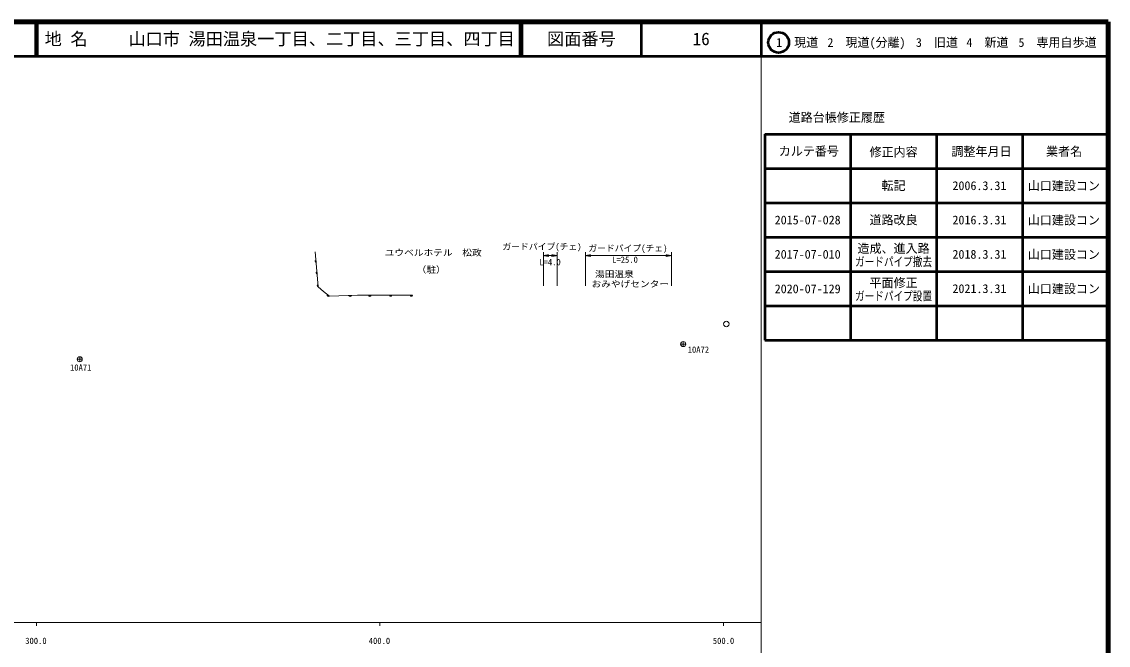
# Model space of a CAD drawing. Units: millimetres on the paper, with parts at other scales. Extents: x 40 to 680, y 20 to 380.
# Drawn here: x 363.7 to 680, y 198.4 to 380 of the extents above; entities that cross this region are included whole.
import ezdxf
from ezdxf.enums import TextEntityAlignment as Align

# ---------------------------------------------------------------- set-up
doc = ezdxf.new("R2010")
doc.units = ezdxf.units.MM
for name, color, linetype, lineweight in [('M-BGD', 7, 'Continuous', 13), ('M-BMK-SRVR', 3, 'Continuous', 13), ('M-STR-HTXT', 7, 'Continuous', 13), ('M-TTL', 2, 'Continuous', 140), ('M-TTL-BAND', 7, 'Continuous', 13), ('M-TTL-FRAM', 2, 'Continuous', 50), ('M-TTL-LINE', 7, 'Continuous', 50), ('M-TTL-TXT', 7, 'Continuous', 13)]:
    doc.layers.add(name, color=color, linetype=linetype, lineweight=lineweight)
doc.styles.add('ＭＳ ゴシック', font='')
doc.styles.get('ＭＳ ゴシック').set_extended_font_data('MS Gothic')

msp = doc.modelspace()

# ---------------------------------------------------------------- linework, layer by layer
at = {"layer": 'M-BGD'}
for centre, radius, start, end in [((449.458, 310.167), 0.354, 103.74572, 266.1509), ((449.458, 310.167), 0.283, 105.96976, 263.92686), ((449.458, 310.167), 0.212, 109.71609, 260.18053), ((449.458, 310.167), 0.142, 117.42781, 252.4688), ((449.458, 310.167), 0.1, 127.74548, 242.15114), ((449.748, 306.84), 0.354, 103.74572, 266.1509), ((449.748, 306.84), 0.283, 105.96976, 263.92686), ((449.748, 306.84), 0.212, 109.71609, 260.18053), ((449.748, 306.84), 0.142, 117.42781, 252.4688), ((449.748, 306.84), 0.1, 127.74548, 242.15114), ((450.071, 303.132), 0.354, 103.74572, 266.1509), ((450.071, 303.132), 0.283, 105.96976, 263.92686), ((450.071, 303.132), 0.212, 109.71609, 260.18053), ((450.071, 303.132), 0.142, 117.42781, 252.4688), ((450.071, 303.132), 0.1, 127.74548, 242.15114), ((453.015, 300.324), 0.354, 150.67685, 313.08202), ((453.015, 300.324), 0.283, 152.90088, 310.85798), ((453.015, 300.324), 0.212, 156.64721, 307.11166), ((453.015, 300.324), 0.142, 164.35894, 299.39993), ((453.015, 300.324), 0.1, 174.6766, 289.08227), ((459.322, 300.293), 0.354, 190.40688, 352.81206), ((459.322, 300.293), 0.283, 192.63092, 350.58802), ((459.322, 300.293), 0.212, 196.37725, 346.8417), ((459.322, 300.293), 0.142, 204.08898, 339.12997), ((459.322, 300.293), 0.1, 214.40664, 328.8123), ((465.052, 300.358), 0.354, 188.8292, 351.23438), ((465.052, 300.358), 0.283, 191.05324, 349.01034), ((465.052, 300.358), 0.212, 194.79957, 345.26401), ((465.052, 300.358), 0.142, 202.5113, 337.55228), ((465.052, 300.358), 0.1, 212.82896, 327.23462), ((471.073, 300.361), 0.354, 188.8292, 351.23438), ((471.073, 300.361), 0.283, 191.05324, 349.01034), ((471.073, 300.361), 0.212, 194.79957, 345.26401), ((471.073, 300.361), 0.142, 202.5113, 337.55228), ((471.073, 300.361), 0.1, 212.82896, 327.23462), ((477.093, 300.364), 0.354, 188.8292, 351.23438), ((477.093, 300.364), 0.283, 191.05324, 349.01034), ((477.093, 300.364), 0.212, 194.79957, 345.26401), ((477.093, 300.364), 0.142, 202.5113, 337.55228), ((477.093, 300.364), 0.1, 212.82896, 327.23462)]:
    msp.add_arc(centre, radius, start, end, dxfattribs=at)
at = {"layer": 'M-BMK-SRVR'}
for p, q in [((557.022, 286.1), (555.522, 286.104)), ((556.275, 286.852), (556.27, 285.352)), ((381.341, 281.673), (379.841, 281.673)), ((380.591, 282.423), (380.591, 280.923))]:
    msp.add_line(p, q, dxfattribs=at)
for centre, radius in [((568.826, 291.96), 0.8), ((556.272, 286.102), 0.75), ((380.591, 281.673), 0.75)]:
    msp.add_circle(centre, radius, dxfattribs=at)
at = {"layer": 'M-STR-HTXT'}
for p, q in [((515.566, 303.023), (515.566, 312.888)), ((515.566, 311.862), (517.066, 312.112)), ((515.566, 311.862), (517.066, 311.612)), ((515.566, 311.862), (517.066, 311.862)), ((517.066, 311.912), (515.866, 311.912)), ((517.066, 311.812), (515.866, 311.812)), ((516.166, 311.962), (517.066, 311.962)), ((516.166, 311.762), (517.066, 311.762)), ((517.066, 312.012), (516.466, 312.012)), ((517.066, 311.712), (516.466, 311.712)), ((516.766, 312.062), (517.066, 312.062)), ((516.766, 311.662), (517.066, 311.662)), ((517.066, 311.612), (517.066, 312.112)), ((517.066, 311.862), (518.066, 311.862)), ((519.566, 311.862), (518.066, 312.112)), ((518.066, 312.112), (518.066, 311.612)), ((518.366, 312.062), (518.066, 312.062)), ((518.066, 312.012), (518.666, 312.012)), ((518.966, 311.962), (518.066, 311.962)), ((518.066, 311.912), (519.266, 311.912)), ((519.566, 311.862), (518.066, 311.612)), ((519.566, 311.862), (518.066, 311.862)), ((518.066, 311.812), (519.266, 311.812)), ((518.966, 311.762), (518.066, 311.762)), ((518.066, 311.712), (518.666, 311.712)), ((518.366, 311.662), (518.066, 311.662)), ((519.566, 303.023), (519.566, 312.912)), ((527.815, 303.023), (527.815, 312.888)), ((527.815, 311.862), (529.315, 312.112)), ((527.815, 311.862), (529.315, 311.612)), ((527.815, 311.862), (529.315, 311.862)), ((529.315, 311.912), (528.115, 311.912)), ((529.315, 311.812), (528.115, 311.812)), ((528.415, 311.962), (529.315, 311.962)), ((528.415, 311.762), (529.315, 311.762)), ((529.315, 312.012), (528.715, 312.012)), ((529.315, 311.712), (528.715, 311.712)), ((529.015, 312.062), (529.315, 312.062)), ((529.015, 311.662), (529.315, 311.662)), ((529.315, 311.612), (529.315, 312.112)), ((529.315, 311.862), (551.315, 311.862)), ((552.815, 311.862), (551.315, 312.112)), ((551.315, 312.112), (551.315, 311.612)), ((551.615, 312.062), (551.315, 312.062)), ((551.315, 312.012), (551.915, 312.012)), ((552.215, 311.962), (551.315, 311.962)), ((551.315, 311.912), (552.515, 311.912)), ((552.815, 311.862), (551.315, 311.612)), ((552.815, 311.862), (551.315, 311.862)), ((551.315, 311.812), (552.515, 311.812)), ((552.215, 311.762), (551.315, 311.762)), ((551.315, 311.712), (551.915, 311.712)), ((551.615, 311.662), (551.315, 311.662)), ((552.815, 303.023), (552.815, 312.888))]:
    msp.add_line(p, q, dxfattribs=at)
msp.add_lwpolyline([(477.443, 300.31), (461.493, 300.301), (453.257, 300.065), (451.51, 301.434), (450.047, 302.779), (449.158, 312.986)], dxfattribs=at)
at = {"layer": 'M-TTL'}
for p, q in [((680, 380), (40, 380)), ((680, 20), (680, 380))]:
    msp.add_line(p, q, dxfattribs=at)
at = {"layer": 'M-TTL-BAND'}
for p, q in [((579, 20), (579, 370)), ((40, 205), (579, 205)), ((368, 205), (368, 204)), ((468, 205), (468, 204)), ((568, 205), (568, 204))]:
    msp.add_line(p, q, dxfattribs=at)
at = {"layer": 'M-TTL-FRAM'}
for p, q in [((580, 347.197), (580, 287.197)), ((580, 347.197), (680, 347.197)), ((580, 287.197), (680, 287.197))]:
    msp.add_line(p, q, dxfattribs=at)
at = {"layer": 'M-TTL-LINE'}
for p, q in [((367.75, 380), (367.75, 370)), ((368.25, 380), (368.25, 370)), ((508.747, 380), (508.747, 370)), ((509.247, 380), (509.247, 370)), ((543.997, 380), (543.997, 370)), ((579, 380), (579, 370)), ((40, 370), (680, 370)), ((605, 347.197), (605, 287.197)), ((630, 347.197), (630, 287.197)), ((655, 347.197), (655, 287.197)), ((580, 337.197), (680, 337.197)), ((580, 327.197), (680, 327.197)), ((580, 317.197), (680, 317.197)), ((580, 307.197), (680, 307.197)), ((580, 297.197), (680, 297.197))]:
    msp.add_line(p, q, dxfattribs=at)
msp.add_circle((584.031, 373.958), 3, dxfattribs=at)

# ---------------------------------------------------------------- texts
at = {"layer": 'M-BGD', "style": 'ＭＳ ゴシック', "width": 1.1}
for s, p in [('ユウベルホテル\u3000松政', (483.487, 311.253)), ('（駐）', (482.903, 306.3)), ('湯田温泉', (536.238, 305.009)), ('おみやげセンター', (540.858, 302.127))]:
    msp.add_text(s, height=1.833, dxfattribs=at).set_placement(p, align=Align.BOTTOM_CENTER)
at = {"layer": 'M-BMK-SRVR', "style": 'ＭＳ ゴシック'}
for s, p in [('10A72', (557.571, 283.025)), ('10A71', (377.765, 277.813))]:
    msp.add_text(s, height=1.833, dxfattribs=at).set_placement(p, align=Align.BOTTOM_LEFT)
at = {"layer": 'M-STR-HTXT', "style": 'ＭＳ ゴシック'}
for s, p in [('ガードパイプ(チェ)', (515.145, 313.018)), ('ガードパイプ(チェ)', (540.152, 312.56)), ('L=4.0', (517.498, 308.513)), ('L=25.0', (539.326, 309.225))]:
    msp.add_text(s, height=1.833, dxfattribs=at).set_placement(p, align=Align.BOTTOM_CENTER)
at = {"layer": 'M-TTL-BAND', "style": 'ＭＳ ゴシック'}
for s, p in [('300.0', (367.844, 198.195)), ('400.0', (467.844, 198.195)), ('500.0', (568, 198.195))]:
    msp.add_text(s, height=1.833, dxfattribs=at).set_placement(p, align=Align.BOTTOM_CENTER)
at = {"layer": 'M-TTL-TXT', "style": 'ＭＳ ゴシック'}
for s, p in [('地 名', (370.38, 375)), ('山口市 湯田温泉一丁目、二丁目、三丁目、四丁目', (394.772, 375))]:
    msp.add_text(s, height=3.666, dxfattribs=at).set_placement(p, align=Align.MIDDLE_LEFT)
for s, height, p in [('図面番号', 3.666, (526.622, 375)), ('16', 3.666, (561.497, 375)), ('1\u3000現道', 2.566, (589.448, 373.958)), ('2\u3000現道(分離)', 2.566, (609.619, 373.958)), ('3\u3000旧道', 2.566, (630.121, 373.958)), ('4\u3000新道', 2.566, (644.824, 373.958)), ('5\u3000専用自歩道', 2.566, (665.228, 373.958)), ('道路台帳修正履歴', 2.566, (600.968, 352.113)), ('カルテ番号', 2.566, (592.839, 342.277)), ('修正内容', 2.566, (617.509, 342.023)), ('調整年月日', 2.566, (643.089, 342.197)), ('業者名', 2.566, (667.134, 342.197)), ('転記', 2.566, (617.5, 332.245)), ('2006.3.31', 2.566, (642.5, 332.245)), ('山口建設コン', 2.566, (667.077, 332.189)), ('2015-07-028', 2.566, (592.5, 322.245)), ('道路改良', 2.566, (617.5, 322.245)), ('2016.3.31', 2.566, (642.5, 322.245)), ('山口建設コン', 2.566, (667.077, 322.189)), ('2017-07-010', 2.566, (592.5, 312.245)), ('造成、進入路', 2.566, (617.5, 313.947)), ('2018.3.31', 2.566, (642.5, 312.245)), ('山口建設コン', 2.566, (667.077, 312.189)), ('平面修正', 2.566, (617.5, 303.947)), ('山口建設コン', 2.566, (667.077, 302.189)), ('2020-07-129', 2.566, (592.5, 302.197)), ('2021.3.31', 2.566, (642.5, 302.245))]:
    msp.add_text(s, height=height, dxfattribs=at).set_placement(p, align=Align.MIDDLE_CENTER)
at = {"layer": 'M-TTL-TXT', "style": 'ＭＳ ゴシック', "width": 0.8}
for s, p in [('ガードパイプ撤去', (617.5, 310.083)), ('ガードパイプ設置', (617.5, 300.083))]:
    msp.add_text(s, height=2.566, dxfattribs=at).set_placement(p, align=Align.MIDDLE_CENTER)

doc.saveas('drawing.dxf')
